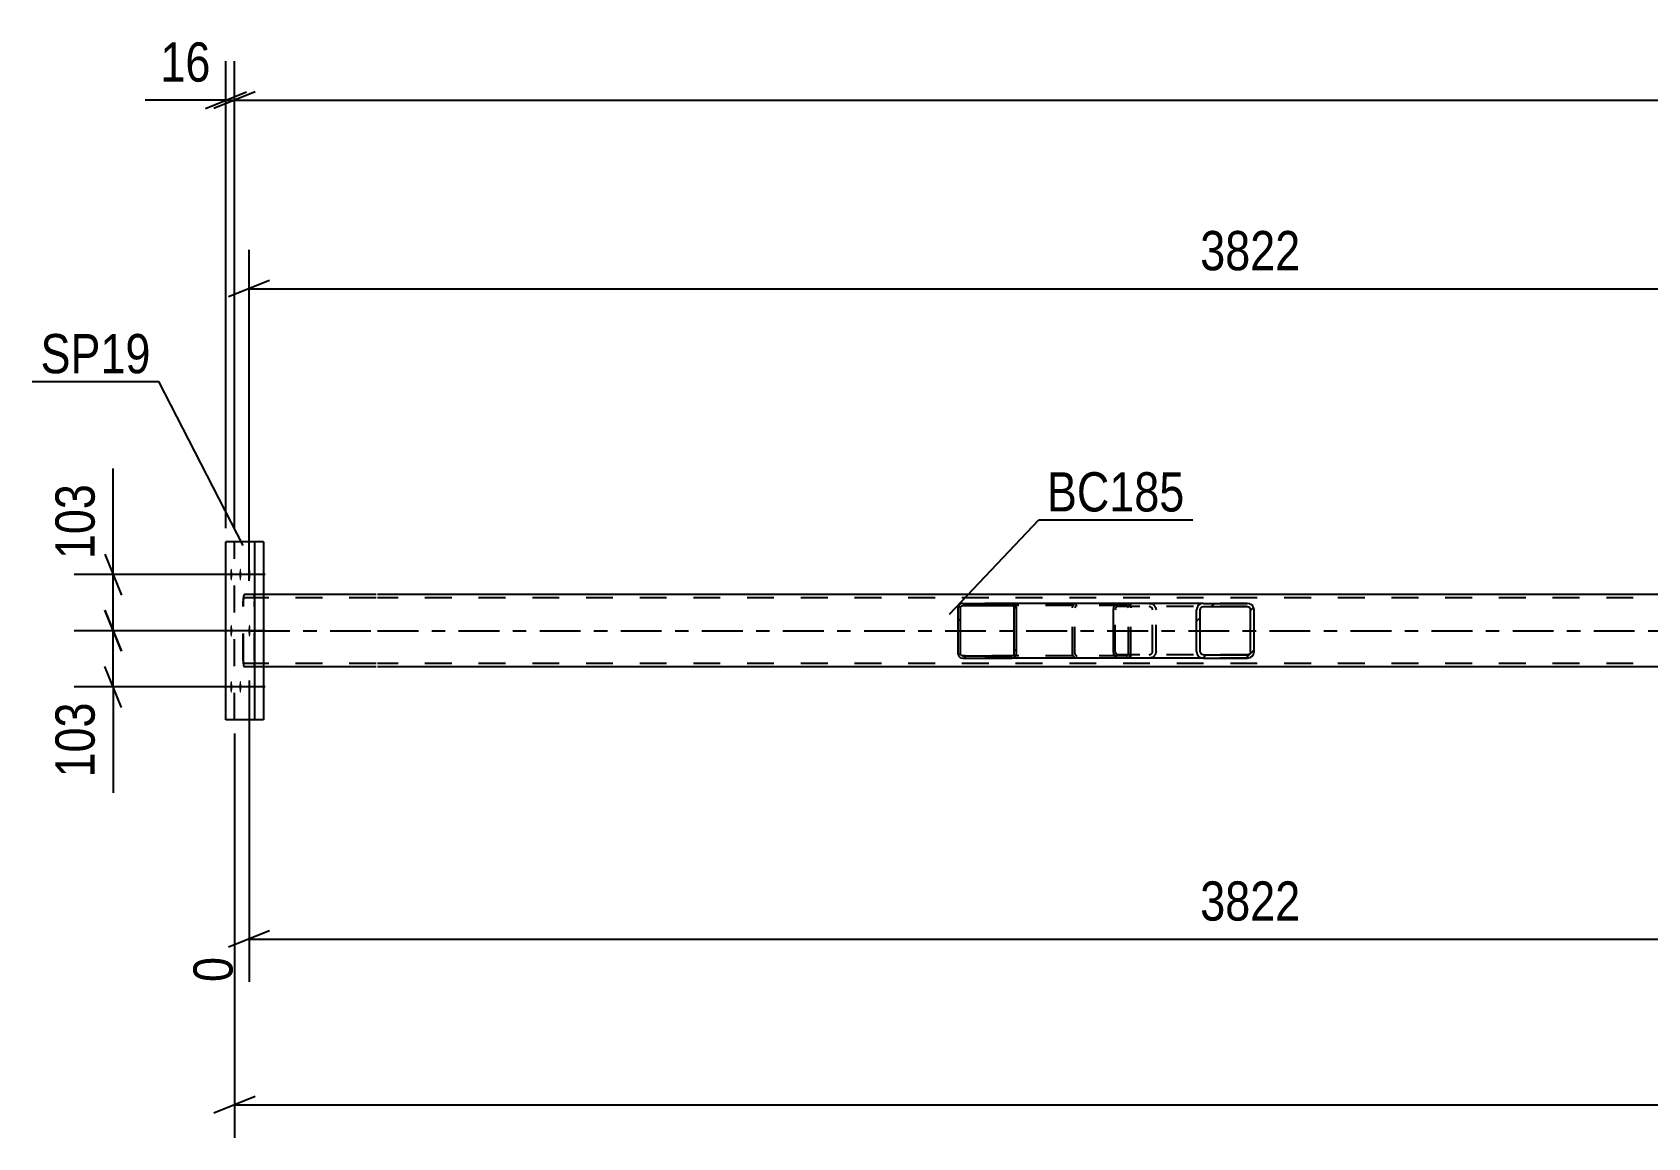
# Model space of a CAD drawing. Header units: millimetres. Extents: x 0 to 1766, y 0 to 560.
# Drawn here: x 1083 to 1200.9, y 154.3 to 235 of the extents above; entities that cross this region are included whole.
import ezdxf

# ---------------------------------------------------------------- set-up
doc = ezdxf.new("R2010")
doc.units = ezdxf.units.MM
doc.linetypes.add('DXK_LINE_DOT2', pattern=[3.9198, 1.9599, -1.9599])
doc.linetypes.add('DXK_LINE_DOT3', pattern=[5.9187, 2.979, -0.9799, 0.9799, -0.9799])
doc.styles.add('Arial Narrow', font='ARIALN.TTF', dxfattribs={"height": 0.2})

# ---------------------------------------------------------------- blocks, each defined once
blk = doc.blocks.new('Part-814185401-5246 - 5081')
at = {"linetype": 'Continuous'}
h = blk.add_hatch(dxfattribs=at)
h.set_pattern_fill('', scale=0.7, style=0, pattern_type=0)
h.set_pattern_definition([(45, (1154.8259, 193.0652), (-1.57154, 1.57154), [])])
h.paths.add_polyline_path([(1154.85, 192.94), (1154.83, 193.07), (1154.75, 193.17), (1154.64, 193.24), (1154.51, 193.26), (1150.94, 193.26), (1150.81, 193.24), (1150.69, 193.17), (1150.62, 193.07), (1150.6, 192.94), (1150.6, 189.58), (1150.62, 189.46), (1150.69, 189.36), (1150.81, 189.29), (1150.94, 189.26), (1154.51, 189.26), (1154.64, 189.29), (1154.75, 189.36), (1154.83, 189.46), (1154.85, 189.58)])
h.paths.add_polyline_path([(1154.67, 189.52), (1154.63, 189.47), (1154.58, 189.43), (1154.51, 189.42), (1150.94, 189.42), (1150.87, 189.43), (1150.82, 189.47), (1150.78, 189.52), (1150.77, 189.58), (1150.77, 192.94), (1150.78, 193), (1150.82, 193.06), (1150.87, 193.09), (1150.94, 193.1), (1154.51, 193.1), (1154.58, 193.09), (1154.63, 193.06), (1154.67, 193), (1154.68, 192.94), (1154.68, 189.58)])
at = {"color": 2, "linetype": 'Continuous'}
for p, q in [((1150.62, 193.07), (1150.6, 192.94)), ((1150.6, 189.58), (1150.6, 192.94)), ((1150.77, 192.94), (1150.78, 193)), ((1150.77, 189.58), (1150.77, 192.94)), ((1150.78, 193), (1150.82, 193.06)), ((1150.94, 193.26), (1150.81, 193.24)), ((1150.82, 193.06), (1150.87, 193.09)), ((1150.87, 193.09), (1150.94, 193.1)), ((1150.94, 193.26), (1154.51, 193.26)), ((1150.94, 193.1), (1154.51, 193.1)), ((1162.21, 193.26), (1154.51, 193.26)), ((1154.64, 193.24), (1154.51, 193.26)), ((1154.51, 193.1), (1154.58, 193.09)), ((1154.58, 193.09), (1154.63, 193.06)), ((1154.63, 193.06), (1154.67, 193)), ((1154.67, 193), (1154.68, 192.94)), ((1154.68, 189.58), (1154.68, 192.94)), ((1154.85, 192.94), (1154.83, 193.07)), ((1154.85, 189.58), (1154.85, 192.94)), ((1150.6, 189.58), (1150.62, 189.46)), ((1150.78, 189.52), (1150.77, 189.58)), ((1150.82, 189.47), (1150.78, 189.52)), ((1150.81, 189.29), (1150.94, 189.26)), ((1150.87, 189.43), (1150.82, 189.47)), ((1150.94, 189.42), (1150.87, 189.43)), ((1150.94, 189.42), (1154.51, 189.42)), ((1150.94, 189.26), (1154.51, 189.26)), ((1154.58, 189.43), (1154.51, 189.42)), ((1154.51, 189.26), (1154.64, 189.29)), ((1162.21, 189.26), (1154.51, 189.26)), ((1154.63, 189.47), (1154.58, 189.43)), ((1154.67, 189.52), (1154.63, 189.47)), ((1154.68, 189.58), (1154.67, 189.52)), ((1154.83, 189.46), (1154.85, 189.58))]:
    blk.add_line(p, q, dxfattribs=at)
at = {"color": 7, "linetype": 'DXK_LINE_DOT2'}
for p, q in [((1154.51, 193.26), (1150.94, 193.26)), ((1162.86, 193.1), (1150.94, 193.1)), ((1158.94, 192.94), (1158.97, 193.07)), ((1158.94, 189.58), (1158.94, 192.94)), ((1159.13, 193), (1159.11, 192.94)), ((1159.11, 189.58), (1159.11, 192.94)), ((1159.16, 193.06), (1159.13, 193)), ((1159.15, 193.24), (1159.29, 193.26)), ((1159.22, 193.09), (1159.16, 193.06)), ((1159.29, 193.1), (1159.22, 193.09)), ((1162.86, 193.26), (1162.21, 193.26)), ((1162.86, 193.26), (1162.99, 193.24)), ((1162.93, 193.09), (1162.86, 193.1)), ((1162.98, 193.06), (1162.93, 193.09)), ((1163.02, 193), (1162.98, 193.06)), ((1163.03, 192.94), (1163.02, 193)), ((1163.03, 189.58), (1163.03, 192.94)), ((1163.18, 193.07), (1163.2, 192.94)), ((1163.2, 189.58), (1163.2, 192.94)), ((1162.86, 189.42), (1150.94, 189.42)), ((1154.51, 189.26), (1150.94, 189.26)), ((1158.97, 189.46), (1158.94, 189.58)), ((1159.11, 189.58), (1159.13, 189.52)), ((1159.13, 189.52), (1159.16, 189.47)), ((1159.29, 189.26), (1159.15, 189.29)), ((1159.16, 189.47), (1159.18, 189.46)), ((1159.18, 189.46), (1159.22, 189.43)), ((1159.22, 189.43), (1159.29, 189.42)), ((1162.86, 189.26), (1162.21, 189.26)), ((1162.86, 189.42), (1162.93, 189.43)), ((1162.99, 189.29), (1162.86, 189.26)), ((1162.93, 189.43), (1162.98, 189.47)), ((1162.98, 189.47), (1163.02, 189.52)), ((1163.02, 189.52), (1163.03, 189.58)), ((1163.2, 189.56), (1163.18, 189.46)), ((1163.2, 189.58), (1163.2, 189.56))]:
    blk.add_line(p, q, dxfattribs=at)
at = {"color": 2, "linetype": 'Continuous'}
for centre, start, end in [((1150.92, 192.93), 110.7583, 155.68), ((1154.52, 192.93), 24.32, 69.2417), ((1150.92, 189.6), 204.32, 249.2417), ((1154.52, 189.6), 290.7583, 335.68)]:
    blk.add_arc(centre, 0.331, start, end, dxfattribs=at)
at = {"color": 7, "linetype": 'DXK_LINE_DOT2'}
for centre, start, end in [((1159.27, 192.93), 110.7583, 155.68), ((1162.87, 192.93), 24.32, 69.2417), ((1159.27, 189.6), 204.32, 249.2417), ((1162.87, 189.6), 290.7583, 335.68)]:
    blk.add_arc(centre, 0.331, start, end, dxfattribs=at)
blk = doc.blocks.new('Part-814185401-5229 - 5081')
at = {"linetype": 'Continuous'}
h = blk.add_hatch(dxfattribs=at)
h.set_pattern_fill('', scale=0.7, style=0, pattern_type=0)
h.set_pattern_definition([(45, (1172.158, 192.9664), (-1.57154, 1.57154), [])])
h.paths.add_polyline_path([(1172.2, 192.78), (1172.16, 192.97), (1172.05, 193.12), (1171.89, 193.23), (1171.69, 193.26), (1168.51, 193.26), (1168.32, 193.23), (1168.15, 193.12), (1168.04, 192.97), (1168.01, 192.78), (1168.01, 189.74), (1168.04, 189.56), (1168.15, 189.4), (1168.32, 189.3), (1168.51, 189.26), (1171.69, 189.26), (1171.89, 189.3), (1172.05, 189.4), (1172.16, 189.56), (1172.2, 189.74)])
h.paths.add_polyline_path([(1171.93, 189.65), (1171.87, 189.57), (1171.79, 189.52), (1171.69, 189.5), (1168.51, 189.5), (1168.41, 189.52), (1168.33, 189.57), (1168.28, 189.65), (1168.26, 189.74), (1168.26, 192.78), (1168.28, 192.87), (1168.33, 192.95), (1168.41, 193), (1168.51, 193.02), (1171.69, 193.02), (1171.79, 193), (1171.87, 192.95), (1171.93, 192.87), (1171.94, 192.78), (1171.94, 189.74)])
at = {"color": 2, "linetype": 'Continuous'}
for p, q in [((1161.94, 192.78), (1161.96, 192.97)), ((1161.94, 189.74), (1161.94, 192.78)), ((1161.96, 192.97), (1162.02, 193.12)), ((1162.02, 193.12), (1162.11, 193.23)), ((1162.11, 193.23), (1162.21, 193.26)), ((1168.51, 193.26), (1162.21, 193.26)), ((1168.04, 192.97), (1168.01, 192.78)), ((1168.01, 189.74), (1168.01, 192.78)), ((1168.26, 192.78), (1168.28, 192.87)), ((1168.26, 189.74), (1168.26, 192.78)), ((1168.28, 192.87), (1168.33, 192.95)), ((1168.51, 193.26), (1168.32, 193.23)), ((1168.33, 192.95), (1168.41, 193)), ((1168.41, 193), (1168.51, 193.02)), ((1168.51, 193.26), (1171.69, 193.26)), ((1168.51, 193.02), (1171.69, 193.02)), ((1171.89, 193.23), (1171.69, 193.26)), ((1171.69, 193.02), (1171.79, 193)), ((1171.79, 193), (1171.87, 192.95)), ((1171.87, 192.95), (1171.93, 192.87)), ((1171.93, 192.87), (1171.94, 192.78)), ((1171.94, 189.74), (1171.94, 192.78)), ((1172.2, 192.78), (1172.16, 192.97)), ((1172.2, 189.74), (1172.2, 192.78)), ((1161.96, 189.56), (1161.94, 189.74)), ((1162.02, 189.4), (1161.96, 189.56)), ((1162.11, 189.3), (1162.02, 189.4)), ((1162.21, 189.26), (1162.11, 189.3)), ((1168.51, 189.26), (1162.21, 189.26)), ((1168.01, 189.74), (1168.04, 189.56)), ((1168.28, 189.65), (1168.26, 189.74)), ((1168.33, 189.57), (1168.28, 189.65)), ((1168.32, 189.3), (1168.51, 189.26)), ((1168.41, 189.52), (1168.33, 189.57)), ((1168.51, 189.5), (1168.41, 189.52)), ((1168.51, 189.5), (1171.69, 189.5)), ((1168.51, 189.26), (1171.69, 189.26)), ((1171.79, 189.52), (1171.69, 189.5)), ((1171.69, 189.26), (1171.89, 189.3)), ((1171.87, 189.57), (1171.79, 189.52)), ((1171.93, 189.65), (1171.87, 189.57)), ((1171.94, 189.74), (1171.93, 189.65)), ((1172.16, 189.56), (1172.2, 189.74))]:
    blk.add_line(p, q, dxfattribs=at)
at = {"color": 7, "linetype": 'DXK_LINE_DOT2'}
for p, q in [((1162.08, 192.87), (1162.07, 192.78)), ((1162.07, 189.74), (1162.07, 192.78)), ((1162.11, 192.95), (1162.08, 192.87)), ((1162.16, 193), (1162.11, 192.95)), ((1162.21, 193.02), (1162.16, 193)), ((1171.69, 193.02), (1162.21, 193.02)), ((1163.2, 193.02), (1163.2, 193.26)), ((1164.54, 193.26), (1164.74, 193.23)), ((1164.64, 193), (1164.54, 193.02)), ((1164.72, 192.95), (1164.64, 193)), ((1164.78, 192.87), (1164.72, 192.95)), ((1164.79, 192.78), (1164.78, 192.87)), ((1164.79, 189.74), (1164.79, 192.78)), ((1165.01, 192.97), (1165.05, 192.78)), ((1165.05, 189.74), (1165.05, 192.78)), ((1171.69, 193.26), (1168.51, 193.26)), ((1162.07, 189.74), (1162.08, 189.65)), ((1162.08, 189.65), (1162.11, 189.57)), ((1162.11, 189.57), (1162.16, 189.52)), ((1162.16, 189.52), (1162.21, 189.5)), ((1171.69, 189.5), (1162.21, 189.5)), ((1163.2, 189.26), (1163.2, 189.5)), ((1164.54, 189.5), (1164.64, 189.52)), ((1164.74, 189.3), (1164.54, 189.26)), ((1164.64, 189.52), (1164.72, 189.57)), ((1164.72, 189.57), (1164.78, 189.65)), ((1164.78, 189.65), (1164.79, 189.74)), ((1165.05, 189.74), (1165.01, 189.56)), ((1171.69, 189.26), (1168.51, 189.26))]:
    blk.add_line(p, q, dxfattribs=at)
for centre, start, end in [((1164.56, 192.77), 23.8494, 68.8059), ((1164.56, 189.76), 291.1941, 336.1506)]:
    blk.add_arc(centre, 0.492, start, end, dxfattribs=at)
at = {"color": 2, "linetype": 'Continuous'}
for centre, start, end in [((1168.49, 192.77), 111.1941, 156.1506), ((1171.71, 192.77), 23.8494, 68.8059), ((1168.49, 189.76), 203.8494, 248.8059), ((1171.71, 189.76), 291.1941, 336.1506)]:
    blk.add_arc(centre, 0.492, start, end, dxfattribs=at)
blk = doc.blocks.new('Part-814185401-5274 - 5081')
at = {"color": 2, "linetype": 'Continuous'}
for p, q in [((1099.89, 197.76), (1097.15, 197.76)), ((1097.15, 184.76), (1097.15, 197.76)), ((1099.26, 184.76), (1099.26, 197.76)), ((1099.89, 197.76), (1099.89, 184.76)), ((1099.89, 184.76), (1097.15, 184.76))]:
    blk.add_line(p, q, dxfattribs=at)
at = {"color": 7, "linetype": 'DXK_LINE_DOT2'}
blk.add_line((1097.78, 184.76), (1097.78, 197.76), dxfattribs=at)
blk = doc.blocks.new('Bolt-814185401-5286 - 5081')
at = {"linetype": 'Continuous'}
for points in [[(1097.61, 195.36), (1097.61, 195.27), (1097.61, 195.18), (1097.6, 195.1), (1097.59, 195.04), (1097.58, 194.98), (1097.56, 194.94), (1097.55, 194.93), (1097.53, 194.93), (1097.52, 194.94), (1097.5, 194.98), (1097.49, 195.04), (1097.48, 195.1), (1097.48, 195.18), (1097.47, 195.27), (1097.47, 195.36), (1097.47, 195.45), (1097.48, 195.54), (1097.48, 195.62), (1097.49, 195.69), (1097.5, 195.74), (1097.52, 195.78), (1097.53, 195.8), (1097.55, 195.8), (1097.56, 195.78), (1097.58, 195.74), (1097.59, 195.69), (1097.6, 195.62), (1097.61, 195.54), (1097.61, 195.45)], [(1098.28, 195.36), (1098.27, 195.27), (1098.27, 195.18), (1098.26, 195.1), (1098.25, 195.04), (1098.24, 194.98), (1098.23, 194.94), (1098.21, 194.93), (1098.2, 194.93), (1098.18, 194.94), (1098.17, 194.98), (1098.16, 195.04), (1098.15, 195.1), (1098.14, 195.18), (1098.13, 195.27), (1098.13, 195.36), (1098.13, 195.45), (1098.14, 195.54), (1098.15, 195.62), (1098.16, 195.69), (1098.17, 195.74), (1098.18, 195.78), (1098.2, 195.8), (1098.21, 195.8), (1098.23, 195.78), (1098.24, 195.74), (1098.25, 195.69), (1098.26, 195.62), (1098.27, 195.54), (1098.27, 195.45)], [(1098.94, 195.36), (1098.94, 195.27), (1098.93, 195.18), (1098.93, 195.1), (1098.92, 195.04), (1098.9, 194.98), (1098.89, 194.94), (1098.88, 194.93), (1098.86, 194.93), (1098.85, 194.94), (1098.83, 194.98), (1098.82, 195.04), (1098.81, 195.1), (1098.8, 195.18), (1098.8, 195.27), (1098.8, 195.36), (1098.8, 195.45), (1098.8, 195.54), (1098.81, 195.62), (1098.82, 195.69), (1098.83, 195.74), (1098.85, 195.78), (1098.86, 195.8), (1098.88, 195.8), (1098.89, 195.78), (1098.9, 195.74), (1098.92, 195.69), (1098.93, 195.62), (1098.93, 195.54), (1098.94, 195.45)], [(1097.61, 191.26), (1097.61, 191.17), (1097.61, 191.08), (1097.6, 191), (1097.59, 190.94), (1097.58, 190.88), (1097.56, 190.84), (1097.55, 190.83), (1097.53, 190.83), (1097.52, 190.84), (1097.5, 190.88), (1097.49, 190.94), (1097.48, 191), (1097.48, 191.08), (1097.47, 191.17), (1097.47, 191.26), (1097.47, 191.35), (1097.48, 191.44), (1097.48, 191.52), (1097.49, 191.59), (1097.5, 191.64), (1097.52, 191.68), (1097.53, 191.7), (1097.55, 191.7), (1097.56, 191.68), (1097.58, 191.64), (1097.59, 191.59), (1097.6, 191.52), (1097.61, 191.44), (1097.61, 191.35)], [(1098.94, 191.26), (1098.94, 191.17), (1098.93, 191.08), (1098.93, 191), (1098.92, 190.94), (1098.9, 190.88), (1098.89, 190.84), (1098.88, 190.83), (1098.86, 190.83), (1098.85, 190.84), (1098.83, 190.88), (1098.82, 190.94), (1098.81, 191), (1098.8, 191.08), (1098.8, 191.17), (1098.8, 191.26), (1098.8, 191.35), (1098.8, 191.44), (1098.81, 191.52), (1098.82, 191.59), (1098.83, 191.64), (1098.85, 191.68), (1098.86, 191.7), (1098.88, 191.7), (1098.89, 191.68), (1098.9, 191.64), (1098.92, 191.59), (1098.93, 191.52), (1098.93, 191.44), (1098.94, 191.35)], [(1097.61, 187.16), (1097.61, 187.07), (1097.61, 186.98), (1097.6, 186.9), (1097.59, 186.84), (1097.58, 186.78), (1097.56, 186.74), (1097.55, 186.73), (1097.53, 186.73), (1097.52, 186.74), (1097.5, 186.78), (1097.49, 186.84), (1097.48, 186.9), (1097.48, 186.98), (1097.47, 187.07), (1097.47, 187.16), (1097.47, 187.25), (1097.48, 187.34), (1097.48, 187.42), (1097.49, 187.49), (1097.5, 187.54), (1097.52, 187.58), (1097.53, 187.6), (1097.55, 187.6), (1097.56, 187.58), (1097.58, 187.54), (1097.59, 187.49), (1097.6, 187.42), (1097.61, 187.34), (1097.61, 187.25)], [(1098.28, 187.16), (1098.27, 187.07), (1098.27, 186.98), (1098.26, 186.9), (1098.25, 186.84), (1098.24, 186.78), (1098.23, 186.74), (1098.21, 186.73), (1098.2, 186.73), (1098.18, 186.74), (1098.17, 186.78), (1098.16, 186.84), (1098.15, 186.9), (1098.14, 186.98), (1098.13, 187.07), (1098.13, 187.16), (1098.13, 187.25), (1098.14, 187.34), (1098.15, 187.42), (1098.16, 187.49), (1098.17, 187.54), (1098.18, 187.58), (1098.2, 187.6), (1098.21, 187.6), (1098.23, 187.58), (1098.24, 187.54), (1098.25, 187.49), (1098.26, 187.42), (1098.27, 187.34), (1098.27, 187.25)], [(1098.94, 187.16), (1098.94, 187.07), (1098.93, 186.98), (1098.93, 186.9), (1098.92, 186.84), (1098.9, 186.78), (1098.89, 186.74), (1098.88, 186.73), (1098.86, 186.73), (1098.85, 186.74), (1098.83, 186.78), (1098.82, 186.84), (1098.81, 186.9), (1098.8, 186.98), (1098.8, 187.07), (1098.8, 187.16), (1098.8, 187.25), (1098.8, 187.34), (1098.81, 187.42), (1098.82, 187.49), (1098.83, 187.54), (1098.85, 187.58), (1098.86, 187.6), (1098.88, 187.6), (1098.89, 187.58), (1098.9, 187.54), (1098.92, 187.49), (1098.93, 187.42), (1098.93, 187.34), (1098.94, 187.25)]]:
    blk.add_hatch(color=1, dxfattribs=at).paths.add_polyline_path(points)
at = {"color": 1, "linetype": 'Continuous'}
for p, q in [((1098.69, 195.36), (1095.41, 195.36)), ((1099.35, 195.36), (1096.07, 195.36)), ((1100.01, 195.36), (1096.74, 195.36)), ((1098.69, 191.26), (1095.41, 191.26)), ((1100.01, 191.26), (1096.74, 191.26)), ((1098.69, 187.16), (1095.41, 187.16)), ((1099.35, 187.16), (1096.07, 187.16)), ((1100.01, 187.16), (1096.74, 187.16))]:
    blk.add_line(p, q, dxfattribs=at)
blk = doc.blocks.new('Part-814185401-5292 - 5081')
at = {"color": 7, "linetype": 'DXK_LINE_DOT2'}
for p, q in [((1098.41, 193.61), (1098.4, 193.42)), ((1098.4, 189.1), (1098.4, 193.42)), ((1098.43, 193.76), (1098.41, 193.61)), ((1098.45, 193.87), (1098.43, 193.76)), ((1098.44, 193.51), (1098.45, 193.59)), ((1098.44, 193.42), (1098.44, 193.51)), ((1098.44, 189.1), (1098.44, 193.42)), ((1098.48, 193.9), (1098.45, 193.87)), ((1098.45, 193.59), (1098.47, 193.64)), ((1098.47, 193.64), (1098.48, 193.66)), ((1099.89, 193.9), (1098.48, 193.9)), ((1108.12, 193.66), (1098.48, 193.66)), ((1099.22, 193.87), (1099.19, 193.9)), ((1099.19, 193.66), (1099.2, 193.64)), ((1099.2, 193.64), (1099.22, 193.59)), ((1099.25, 193.76), (1099.22, 193.87)), ((1099.22, 193.59), (1099.23, 193.51)), ((1099.23, 193.51), (1099.23, 193.42)), ((1099.23, 189.1), (1099.23, 193.42)), ((1099.26, 193.61), (1099.25, 193.76)), ((1099.27, 193.42), (1099.26, 193.61)), ((1099.27, 189.1), (1099.27, 193.42)), ((1682.01, 193.66), (1108.22, 193.66)), ((1098.4, 189.1), (1098.41, 188.92)), ((1098.41, 188.92), (1098.43, 188.76)), ((1098.43, 188.76), (1098.45, 188.66)), ((1098.44, 189.01), (1098.44, 189.1)), ((1098.45, 188.93), (1098.44, 189.01)), ((1098.47, 188.88), (1098.45, 188.93)), ((1098.45, 188.66), (1098.48, 188.62)), ((1098.48, 188.86), (1098.47, 188.88)), ((1108.12, 188.86), (1098.48, 188.86)), ((1099.2, 188.88), (1099.19, 188.86)), ((1099.19, 188.62), (1099.22, 188.66)), ((1099.22, 188.93), (1099.2, 188.88)), ((1099.23, 189.01), (1099.22, 188.93)), ((1099.22, 188.66), (1099.25, 188.76)), ((1099.23, 189.1), (1099.23, 189.01)), ((1099.25, 188.76), (1099.26, 188.92)), ((1099.26, 188.92), (1099.27, 189.1)), ((1682.01, 188.86), (1108.22, 188.86)), ((1099.89, 188.62), (1098.48, 188.62))]:
    blk.add_line(p, q, dxfattribs=at)
at = {"color": 2, "linetype": 'Continuous'}
for p, q in [((1108.12, 193.9), (1099.89, 193.9)), ((1244.22, 193.9), (1108.22, 193.9)), ((1108.12, 188.62), (1099.89, 188.62)), ((1244.22, 188.62), (1108.22, 188.62))]:
    blk.add_line(p, q, dxfattribs=at)
at = {"color": 7, "linetype": 'DXK_LINE_DOT3'}
for p, q in [((1098.84, 191.26), (1108.12, 191.26)), ((1108.22, 191.26), (1682.01, 191.26))]:
    blk.add_line(p, q, dxfattribs=at)
blk = doc.blocks.new('StraightDimension-814185401-8840 - 5081')
at = {"color": 7, "linetype": 'Continuous'}
for p, q in [((1097.15, 198.76), (1097.15, 232.85)), ((1097.78, 198.76), (1097.78, 232.85)), ((1097.15, 230), (1091.25, 230)), ((1097.15, 230), (1091.25, 230)), ((1095.65, 229.4), (1098.65, 230.6)), ((1099.28, 230.6), (1096.28, 229.4)), ((1097.15, 230), (1097.78, 230))]:
    blk.add_line(p, q, dxfattribs=at)
at = {"color": 0}
blk.add_wipeout([(1096.63, 230.75), (1096.63, 234.95), (1091.77, 234.95), (1091.77, 230.75)], dxfattribs=at)
at = {"color": 3, "style": 'Arial Narrow'}
blk.add_text('16', height=2.863, dxfattribs=at).set_placement((1092.37, 231.35))
blk = doc.blocks.new('StraightDimension-814185401-5458 - 5081')
at = {"color": 7, "linetype": 'Continuous'}
for p, q in [((1098.84, 187.62), (1098.84, 165.62)), ((1245.02, 179.22), (1245.02, 160.14)), ((1100.34, 169.35), (1097.34, 168.15)), ((1098.84, 168.75), (1245.02, 168.75)), ((1243.52, 168.15), (1246.52, 169.35))]:
    blk.add_line(p, q, dxfattribs=at)
at = {"color": 0}
blk.add_wipeout([(1176.18, 169.5), (1176.18, 173.7), (1167.67, 173.7), (1167.67, 169.5)], dxfattribs=at)
at = {"color": 3, "style": 'Arial Narrow'}
blk.add_text('3822', height=2.863, dxfattribs=at).set_placement((1168.27, 170.1))
at = {"color": 0, "linetype": 'Continuous'}
for points in [[(1098.24, 168.05), (1094.04, 168.05), (1094.04, 165.02), (1098.24, 165.02)], [(1244.42, 168.05), (1240.22, 168.05), (1240.22, 159.54), (1244.42, 159.54)]]:
    blk.add_wipeout(points, dxfattribs=at)
at = {"color": 3, "linetype": 'Continuous', "style": 'Arial Narrow'}
for s, height, p in [('0', 2.86, (1097.64, 165.62)), ('3822', 2.863, (1243.82, 160.14))]:
    blk.add_text(s, height=height, rotation=90.0002, dxfattribs=at).set_placement(p)
blk = doc.blocks.new('StraightDimension-814185401-5388 - 5081')
at = {"color": 7, "linetype": 'Continuous'}
for p, q in [((1097.78, 183.76), (1097.78, 154.25)), ((1099.28, 157.25), (1096.28, 156.05)), ((1097.78, 156.65), (1690.63, 156.65))]:
    blk.add_line(p, q, dxfattribs=at)
blk = doc.blocks.new('StraightDimension-814185401-5399 - 5081')
at = {"color": 7, "linetype": 'Continuous'}
for p, q in [((1088.32, 192.76), (1089.52, 189.76)), ((1097.19, 191.26), (1086.07, 191.26)), ((1088.92, 187.16), (1088.92, 191.26)), ((1089.52, 185.66), (1088.32, 188.66)), ((1097.2, 187.16), (1086.07, 187.16)), ((1088.92, 187.16), (1088.92, 179.43)), ((1088.92, 187.16), (1088.92, 179.43))]:
    blk.add_line(p, q, dxfattribs=at)
at = {"color": 0}
blk.add_wipeout([(1088.17, 186.64), (1083.97, 186.64), (1083.97, 179.95), (1088.17, 179.95)], dxfattribs=at)
at = {"color": 3, "style": 'Arial Narrow'}
blk.add_text('103', height=2.863, rotation=90.0002, dxfattribs=at).set_placement((1087.57, 180.55))
blk = doc.blocks.new('StraightDimension-814185401-5407 - 5081')
at = {"color": 7, "linetype": 'Continuous'}
for p, q in [((1088.92, 195.36), (1088.92, 203.1)), ((1088.92, 195.36), (1088.92, 203.1)), ((1088.32, 196.86), (1089.52, 193.86)), ((1097.2, 195.36), (1086.07, 195.36)), ((1088.92, 191.26), (1088.92, 195.36)), ((1089.52, 189.76), (1088.32, 192.76)), ((1097.19, 191.26), (1086.07, 191.26))]:
    blk.add_line(p, q, dxfattribs=at)
at = {"color": 0}
blk.add_wipeout([(1088.17, 202.57), (1083.97, 202.57), (1083.97, 195.89), (1088.17, 195.89)], dxfattribs=at)
at = {"color": 3, "style": 'Arial Narrow'}
blk.add_text('103', height=2.863, rotation=90.0002, dxfattribs=at).set_placement((1087.57, 196.49))
blk = doc.blocks.new('StraightDimension-814185401-5477 - 5081')
at = {"color": 7, "linetype": 'Continuous'}
for p, q in [((1098.84, 194.9), (1098.84, 219.08)), ((1245.02, 203.3), (1245.02, 219.08)), ((1100.34, 216.83), (1097.34, 215.63)), ((1098.84, 216.23), (1245.02, 216.23)), ((1243.52, 215.63), (1246.52, 216.83))]:
    blk.add_line(p, q, dxfattribs=at)
at = {"color": 0}
blk.add_wipeout([(1176.18, 216.98), (1176.18, 221.18), (1167.67, 221.18), (1167.67, 216.98)], dxfattribs=at)
at = {"color": 3, "style": 'Arial Narrow'}
blk.add_text('3822', height=2.863, dxfattribs=at).set_placement((1168.27, 217.58))
blk = doc.blocks.new('StraightDimension-814185401-8839 - 5081')
at = {"color": 7, "linetype": 'Continuous'}
for p, q in [((1097.78, 198.76), (1097.78, 232.85)), ((1099.28, 230.6), (1096.28, 229.4)), ((1097.78, 230), (1690.63, 230))]:
    blk.add_line(p, q, dxfattribs=at)
blk = doc.blocks.new('Mark-814185401-5270 - 5081')
at = {"color": 30, "linetype": 'Continuous'}
for p in [(1083.02, 209.46), (1098.4, 197.49)]:
    blk.add_line(p, (1092.26, 209.46), dxfattribs=at)
at = {"color": 0}
blk.add_wipeout([(1091.66, 210.06), (1091.66, 213.06), (1083.62, 213.06), (1083.62, 210.06)], dxfattribs=at)
blk.add_wipeout([(1091.66, 210.06), (1091.66, 213.06), (1083.62, 213.06), (1083.62, 210.06)], dxfattribs=at)
at = {"color": 3, "style": 'Arial Narrow'}
blk.add_text('SP19', height=2.863, dxfattribs=at).set_placement((1083.62, 210.06))
blk = doc.blocks.new('Mark-814185401-5288 - 5081')
at = {"color": 30, "linetype": 'Continuous'}
for p, q in [((1149.96, 192.47), (1156.48, 199.37)), ((1156.48, 199.37), (1167.72, 199.37))]:
    blk.add_line(p, q, dxfattribs=at)
at = {"color": 0}
blk.add_wipeout([(1167.12, 199.97), (1167.12, 202.97), (1157.08, 202.97), (1157.08, 199.97)], dxfattribs=at)
blk.add_wipeout([(1167.12, 199.97), (1167.12, 202.97), (1157.08, 202.97), (1157.08, 199.97)], dxfattribs=at)
at = {"color": 3, "style": 'Arial Narrow'}
blk.add_text('BC185', height=2.863, dxfattribs=at).set_placement((1157.08, 199.97))

msp = doc.modelspace()

# ---------------------------------------------------------------- block references
for name in ['StraightDimension-814185401-8840 - 5081', 'Part-814185401-5274 - 5081', 'Bolt-814185401-5286 - 5081', 'Part-814185401-5292 - 5081', 'Part-814185401-5246 - 5081', 'Part-814185401-5229 - 5081']:
    msp.add_blockref(name, (0, 0))

# ---------------------------------------------------------------- next in the draw order: block references
msp.add_blockref('StraightDimension-814185401-5458 - 5081', (0, 0))

# ---------------------------------------------------------------- next in the draw order: block references
msp.add_blockref('StraightDimension-814185401-5388 - 5081', (0, 0))

# ---------------------------------------------------------------- next in the draw order: block references
msp.add_blockref('StraightDimension-814185401-5399 - 5081', (0, 0))

# ---------------------------------------------------------------- next in the draw order: block references
msp.add_blockref('StraightDimension-814185401-5407 - 5081', (0, 0))

# ---------------------------------------------------------------- next in the draw order: block references
msp.add_blockref('StraightDimension-814185401-5477 - 5081', (0, 0))

# ---------------------------------------------------------------- next in the draw order: block references
msp.add_blockref('StraightDimension-814185401-8839 - 5081', (0, 0))

# ---------------------------------------------------------------- next in the draw order: block references
for name in ['Mark-814185401-5270 - 5081', 'Mark-814185401-5288 - 5081']:
    msp.add_blockref(name, (0, 0))

doc.saveas('drawing.dxf')
